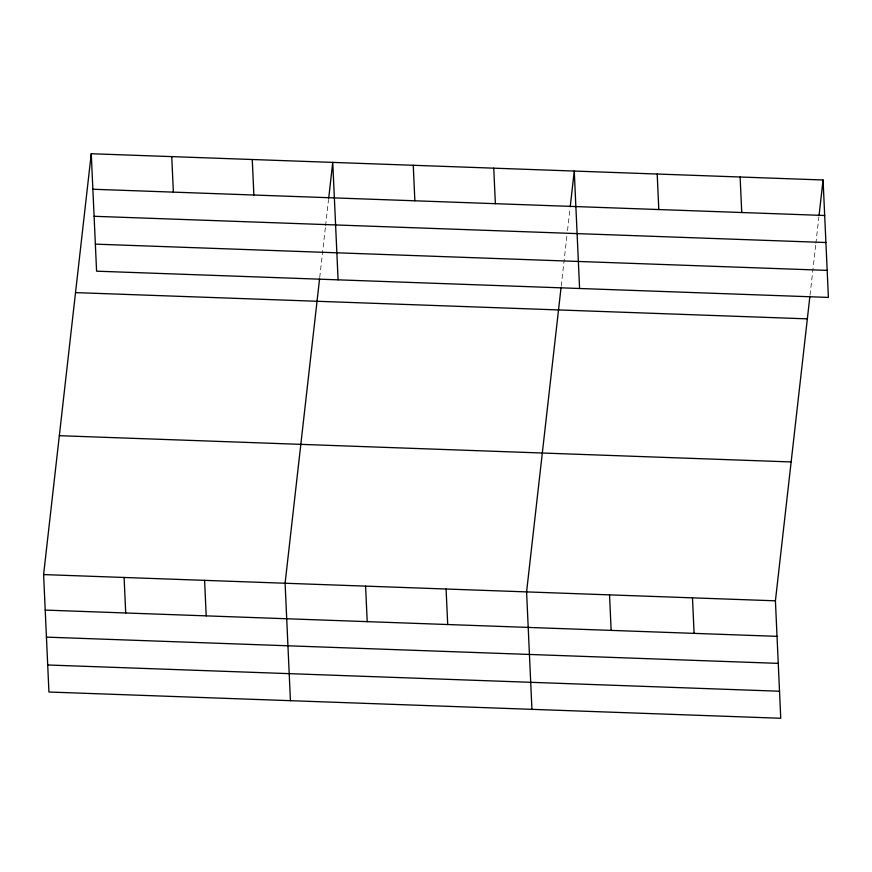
<?xml version="1.0" encoding="UTF-8"?>
<svg xmlns="http://www.w3.org/2000/svg" width="872" height="872" viewBox="0 0 872 872"><rect width="100%" height="100%" fill="white"/><g stroke="black" fill="none" stroke-linecap="round" stroke-linejoin="round"><path stroke-width="0.65" stroke-dasharray="4.36 3.27" d="M319.719 277.46L325.42 227.2M325.561 225.881L328.559 199.426M561.219 286.125L566.909 235.865M567.509 230.568L570.059 208.092M810.034 295.052L815.723 244.781M815.876 243.462L818.873 217.008"/><path stroke-width="1.31" d="M809.892 296.371L775.415 600.819L780.745 718.266L48.93 692.019L43.6 574.583L91.255 153.734L823.07 179.981L828.4 297.417L96.585 271.181L91.255 153.734M319.577 278.789L285.1 583.237L290.43 700.685M328.711 198.108L332.755 162.388L338.085 279.836M561.067 287.444L526.59 591.903L531.931 709.35M570.212 206.762L574.256 171.054L579.586 288.501M819.026 215.689L823.07 179.981M92.868 189.246L824.683 215.493M94.1 216.289L825.904 242.525M95.364 244.138L827.168 270.385M75.526 292.611L807.341 318.858M59.329 435.695L791.133 461.942M43.6 574.583L775.415 600.819M45.213 610.095L777.028 636.342M46.445 637.127L778.249 663.374M47.709 664.987L779.514 691.234M740.132 177.005L741.745 212.517M692.477 597.843L694.09 633.366M657.194 174.029L658.807 209.542M609.539 594.878L611.141 630.391M493.748 168.165L495.361 203.677M446.093 589.014L447.707 624.526M413.252 165.277L414.865 200.8M365.597 586.126L367.21 621.638M252.259 159.511L253.872 195.023M204.593 580.349L206.206 615.872M171.751 156.622L173.365 192.134M124.097 577.471L125.71 612.983"/></g></svg>
